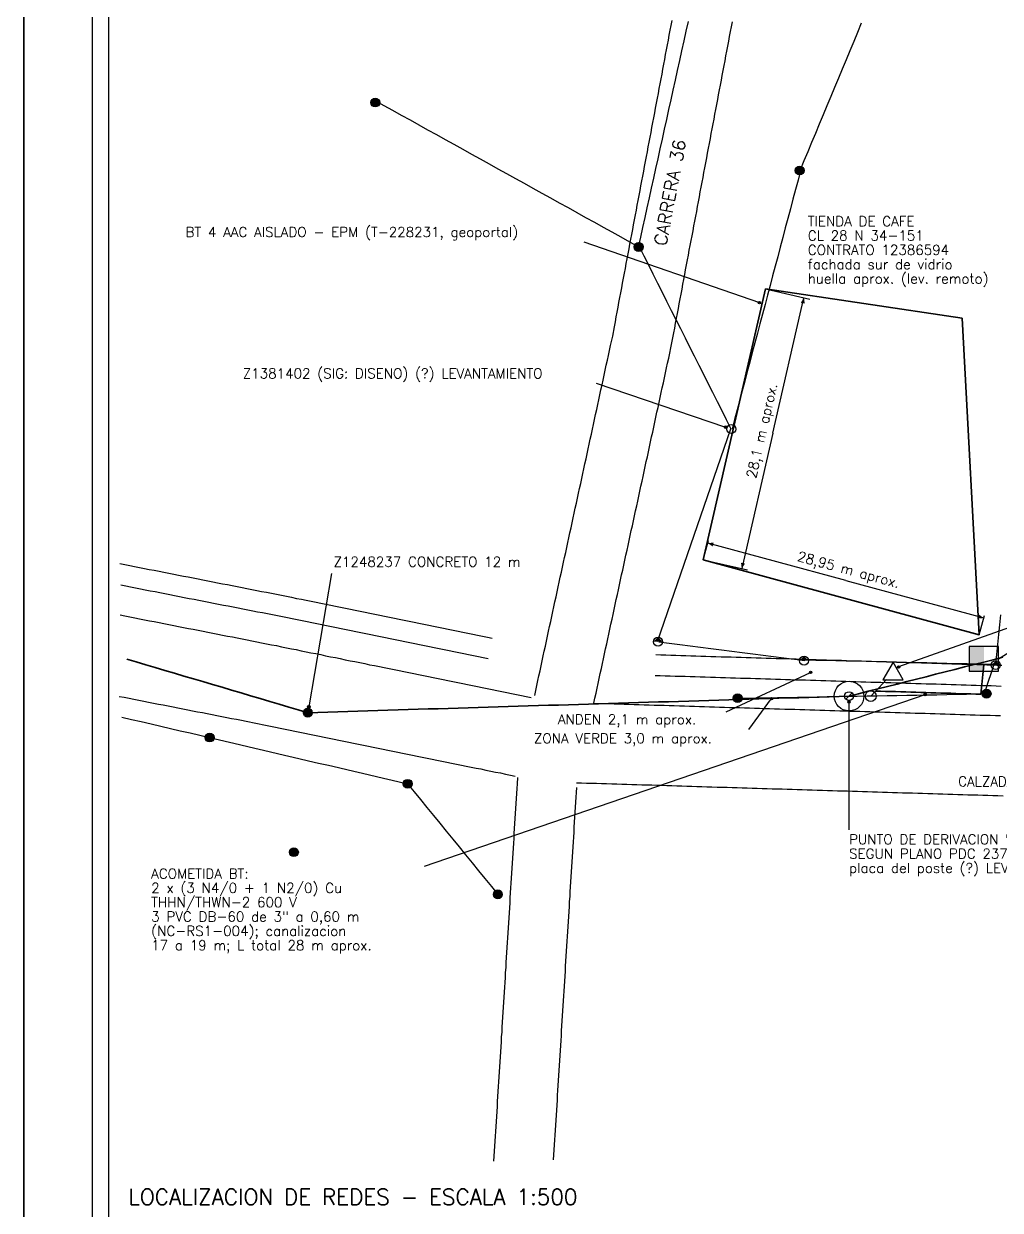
# Paper-space layout 'PLANO 01 DE 01' of a CAD drawing. Header units: millimetres. Extents: x 8 to 1180, y 4 to 828.
# Drawn here: x 7.8 to 205.6, y 424.4 to 664.6 of the extents above; entities that cross this region are included whole.
import ezdxf
from ezdxf.enums import TextEntityAlignment as Align

# ---------------------------------------------------------------- set-up
doc = ezdxf.new("R2010")
doc.units = ezdxf.units.MM
for name, pattern in [('BT', [6, 4, -1, 0, -1]), ('CUBIERTO', [9, 6, -1, 0, -1, 0, -1]), ('TRAZOS', [4, 2.5, -1.5])]:
    doc.linetypes.add(name, pattern=pattern)
doc.styles.add('E2', font='romans.shx')

psp = doc.layouts.new('PLANO 01 DE 01')

# ---------------------------------------------------------------- hatches: boundary and pattern name
h = psp.add_hatch(color=7)
edge = h.paths.add_edge_path()
edge.add_arc((78.99, 648.66), 0.9, 0, 360)
h = psp.add_hatch(color=7)
edge = h.paths.add_edge_path()
edge.add_arc((164.94, 634.9), 0.9, 0, 360)
h = psp.add_hatch(color=7)
edge = h.paths.add_edge_path()
edge.add_arc((132.33, 619.42), 0.9, 0, 360)
h = psp.add_hatch(color=8)
edge = h.paths.add_edge_path()
edge.add_arc((156.79, 608.15), 0.25, 0, 360)
for color, points in [(7, [(165.81, 609.14), (165.16, 608.13), (165.96, 607.95)]), (7, [(146.33, 559.46), (147.31, 558.77), (147.52, 559.57)]), (7, [(153.21, 554.29), (153.86, 555.3), (153.06, 555.48)]), (7, [(202.21, 544.3), (201.23, 544.99), (201.01, 544.19)]), (7, [(135.35, 539.49), (137.15, 539.49), (136.25, 540.39)]), (5, [(199.23, 533.54), (202.23, 533.54), (202.23, 538.54), (199.23, 538.54)]), (7, [(164.92, 535.67), (166.72, 535.67), (165.82, 536.57)]), (7, [(203.73, 534.76), (205.53, 534.76), (204.63, 535.66)])]:
    psp.add_hatch(color=color).paths.add_polyline_path(points)
h = psp.add_hatch(color=8)
edge = h.paths.add_edge_path()
edge.add_arc((149.94, 582.93), 0.25, 0, 360)
h = psp.add_hatch(color=8)
edge = h.paths.add_edge_path()
edge.add_arc((167.15, 533.28), 0.25, 0, 360)
h = psp.add_hatch(color=8)
edge = h.paths.add_edge_path()
edge.add_arc((184.97, 534.38), 0.25, 0, 360)
h = psp.add_hatch(color=7)
edge = h.paths.add_edge_path()
edge.add_arc((152.39, 528.07), 0.9, 0, 360)
h = psp.add_hatch(color=8)
edge = h.paths.add_edge_path()
edge.add_arc((190.35, 528.78), 0.25, 0, 360)
h = psp.add_hatch(color=7)
edge = h.paths.add_edge_path()
edge.add_arc((202.78, 528.97), 0.9, 0, 360)
h = psp.add_hatch(color=8)
edge = h.paths.add_edge_path()
edge.add_arc((65.54, 526.32), 0.25, 0, 360)
h = psp.add_hatch(color=8)
edge = h.paths.add_edge_path()
edge.add_arc((159.25, 527.97), 0.25, 0, 360)
h = psp.add_hatch(color=1)
edge = h.paths.add_edge_path()
edge.add_arc((174.94, 527.28), 0.25, 0, 360)
h = psp.add_hatch(color=7)
edge = h.paths.add_edge_path()
edge.add_arc((65.33, 525.13), 0.9, 0, 360)
h = psp.add_hatch(color=7)
edge = h.paths.add_edge_path()
edge.add_arc((45.45, 520.1), 0.9, 0, 360)
h = psp.add_hatch(color=7)
edge = h.paths.add_edge_path()
edge.add_arc((85.55, 510.73), 0.9, 0, 360)
h = psp.add_hatch(color=7)
edge = h.paths.add_edge_path()
edge.add_arc((62.52, 496.88), 0.9, 0, 360)
h = psp.add_hatch(color=7)
edge = h.paths.add_edge_path()
edge.add_arc((103.82, 488.34), 0.9, 0, 360)

# ---------------------------------------------------------------- linework, layer by layer
at = {"color": 7}
for points in [[(7.81, 827.52), (7.81, 12.77), (7.81, 827.52), (1179.62, 827.52), (1179.62, 12.77), (7.81, 12.77)], [(158.01, 610.93), (166.98, 608.87)], [(159.51, 581.72), (165.81, 609.14)], [(159.51, 581.72), (153.21, 554.29)], [(145.41, 556.09), (146.47, 559.97)], [(174.27, 551.88), (146.33, 559.46)], [(145.41, 556.09), (154.38, 554.03)], [(174.27, 551.88), (202.21, 544.3)], [(201.29, 540.92), (202.34, 544.8)], [(174.3, 527.84), (175.58, 529.12)]]:
    psp.add_lwpolyline(points, dxfattribs=at)
for points in [[(21.72, 816.19), (1165.71, 816.19), (1165.71, 26.66), (21.72, 26.66)], [(25, 418), (392, 418), (392, 812), (25, 812)]]:
    psp.add_lwpolyline(points, close=True, dxfattribs=at)
at = {"color": 8}
for points in [[(111.28, 528.63), (111.49, 529.63), (111.71, 530.63), (111.93, 531.63), (112.14, 532.62), (112.36, 533.62), (112.58, 534.62), (112.79, 535.62), (113.01, 536.62), (113.23, 537.61), (113.44, 538.61), (113.66, 539.61), (113.87, 540.61), (114.09, 541.6), (114.31, 542.6), (114.52, 543.6), (114.74, 544.6), (114.96, 545.59), (115.17, 546.59), (115.39, 547.59), (115.61, 548.59), (115.82, 549.58), (116.04, 550.58), (116.26, 551.58), (116.47, 552.58), (116.69, 553.58), (116.91, 554.57), (117.12, 555.57), (117.34, 556.57), (117.56, 557.57), (117.77, 558.56), (117.99, 559.56), (118.21, 560.56), (118.42, 561.56), (118.64, 562.55), (118.85, 563.55), (119.07, 564.55), (119.29, 565.55), (119.5, 566.54), (119.72, 567.54), (119.94, 568.54), (120.15, 569.54), (120.37, 570.54), (120.59, 571.53), (120.8, 572.53), (121.02, 573.53), (121.24, 574.53), (121.45, 575.52), (121.67, 576.52), (121.89, 577.52), (122.1, 578.52), (122.32, 579.51), (122.54, 580.51), (122.75, 581.51), (122.97, 582.51), (123.19, 583.5), (123.4, 584.5), (123.62, 585.5), (123.83, 586.5), (124.05, 587.5), (124.27, 588.49), (124.48, 589.49), (124.7, 590.49), (124.92, 591.49), (125.13, 592.48), (125.35, 593.48), (125.57, 594.48), (125.78, 595.48), (126, 596.47), (126.22, 597.47), (126.43, 598.47), (126.65, 599.47), (127.07, 601.38), (127.42, 603.27), (127.61, 604.25), (127.79, 605.24), (127.98, 606.22), (128.16, 607.2), (128.35, 608.19), (128.53, 609.17), (128.72, 610.15), (128.9, 611.14), (129.09, 612.12), (129.27, 613.11), (129.46, 614.09), (129.65, 615.07), (129.83, 616.06), (130.02, 617.04), (130.2, 618.03), (130.39, 619.01), (130.57, 619.99), (130.76, 620.98), (130.94, 621.96), (131.13, 622.94), (131.31, 623.93), (131.5, 624.91), (131.68, 625.9), (131.87, 626.88), (132.06, 627.86), (132.24, 628.85), (132.43, 629.83), (132.61, 630.82), (132.8, 631.8), (132.98, 632.78), (133.17, 633.77), (133.35, 634.75), (133.54, 635.73), (133.72, 636.72), (133.91, 637.7), (134.1, 638.69), (134.28, 639.67), (134.47, 640.65), (134.65, 641.64), (134.84, 642.62), (135.02, 643.61), (135.21, 644.59), (135.39, 645.57), (135.58, 646.56), (135.76, 647.54), (135.95, 648.52), (136.13, 649.51), (136.32, 650.49), (136.51, 651.48), (136.69, 652.46), (136.88, 653.44), (137.06, 654.43), (137.25, 655.41), (137.43, 656.4), (137.62, 657.38), (137.8, 658.36), (137.99, 659.35), (138.17, 660.33), (138.36, 661.31), (138.54, 662.3), (138.73, 663.28), (138.92, 664.27), (139.1, 665.25)], [(123.26, 527.08), (123.48, 528.07), (123.7, 529.07), (123.91, 530.07), (124.13, 531.07), (124.35, 532.07), (124.56, 533.06), (124.78, 534.06), (125, 535.06), (125.21, 536.06), (125.43, 537.05), (125.65, 538.05), (125.86, 539.05), (126.08, 540.05), (126.3, 541.04), (126.51, 542.04), (126.73, 543.04), (126.95, 544.04), (127.16, 545.03), (127.38, 546.03), (127.59, 547.03), (127.81, 548.03), (128.03, 549.03), (128.24, 550.02), (128.46, 551.02), (128.68, 552.02), (128.89, 553.02), (129.11, 554.01), (129.33, 555.01), (129.54, 556.01), (129.76, 557.01), (129.98, 558), (130.19, 559), (130.41, 560), (130.63, 561), (130.84, 561.99), (131.06, 562.99), (131.28, 563.99), (131.49, 564.99), (131.71, 565.99), (131.93, 566.98), (132.14, 567.98), (132.36, 568.98), (132.57, 569.98), (132.79, 570.97), (133.01, 571.97), (133.22, 572.97), (133.44, 573.97), (133.66, 574.96), (133.87, 575.96), (134.09, 576.96), (134.31, 577.96), (134.52, 578.95), (134.74, 579.95), (134.96, 580.95), (135.17, 581.95), (135.39, 582.94), (135.61, 583.94), (135.82, 584.94), (136.04, 585.94), (136.26, 586.94), (136.47, 587.93), (136.69, 588.93), (136.91, 589.93), (137.12, 590.93), (137.34, 591.92), (137.55, 592.92), (137.77, 593.92), (137.99, 594.92), (138.2, 595.91), (138.42, 596.91), (138.65, 597.95), (138.87, 598.99), (139.06, 600.01), (139.26, 601.04), (139.44, 602.02), (139.63, 603), (139.81, 603.99), (140, 604.97), (140.18, 605.96), (140.37, 606.94), (140.56, 607.92), (140.74, 608.91), (140.93, 609.89), (141.11, 610.88), (141.3, 611.86), (141.48, 612.84), (141.67, 613.83), (141.85, 614.81), (142.04, 615.79), (142.22, 616.78), (142.41, 617.76), (142.59, 618.75), (142.78, 619.73), (142.97, 620.71), (143.15, 621.7), (143.34, 622.68), (143.52, 623.67), (143.71, 624.65), (143.89, 625.63), (144.08, 626.62), (144.26, 627.6), (144.45, 628.58), (144.63, 629.57), (144.82, 630.55), (145.01, 631.54), (145.19, 632.52), (145.38, 633.5), (145.56, 634.49), (145.75, 635.47), (145.93, 636.46), (146.12, 637.44), (146.3, 638.42), (146.49, 639.41), (146.67, 640.39), (146.86, 641.37), (147.04, 642.36), (147.23, 643.34), (147.42, 644.33), (147.6, 645.31), (147.79, 646.29), (147.97, 647.28), (148.16, 648.26), (148.34, 649.25), (148.53, 650.23), (148.71, 651.21), (148.9, 652.2), (149.08, 653.18), (149.27, 654.16), (149.45, 655.15), (149.64, 656.13), (149.83, 657.12), (150.01, 658.1), (150.2, 659.08), (150.38, 660.07), (150.57, 661.05), (150.75, 662.04), (150.94, 663.02), (151.12, 664), (151.31, 664.99)], [(121.2, 620.44), (156.79, 608.15)], [(123.75, 591.82), (149.94, 582.93)], [(252.97, 558.48), (184.97, 534.38)], [(27.3, 555.31), (28.29, 555.12), (29.28, 554.92), (30.26, 554.73), (31.25, 554.54), (32.24, 554.34), (33.23, 554.15), (34.22, 553.95), (35.21, 553.76), (36.2, 553.57), (37.19, 553.37), (38.18, 553.18), (39.16, 552.99), (40.15, 552.79), (41.14, 552.6), (42.13, 552.4), (43.12, 552.21), (44.11, 552.02), (45.1, 551.82), (46.09, 551.63), (47.08, 551.44), (48.06, 551.24), (49.05, 551.05), (50.04, 550.85), (51.03, 550.66), (52.02, 550.47), (53.01, 550.27), (54, 550.08), (54.99, 549.89), (55.97, 549.69), (56.96, 549.5), (57.95, 549.31), (58.98, 549.1), (60, 548.9), (61.02, 548.7), (62.05, 548.49), (63.04, 548.28), (64.03, 548.08), (65.02, 547.88), (66.02, 547.68), (67.01, 547.48), (68, 547.27), (68.99, 547.07), (69.98, 546.87), (70.97, 546.67), (71.96, 546.47), (72.96, 546.26), (73.95, 546.06), (74.94, 545.86), (75.93, 545.66), (76.92, 545.45), (77.91, 545.25), (78.9, 545.05), (79.9, 544.85), (80.89, 544.65), (81.88, 544.44), (82.87, 544.24), (83.86, 544.04), (84.85, 543.84), (85.84, 543.64), (86.84, 543.43), (87.83, 543.23), (88.82, 543.03), (89.81, 542.83), (90.8, 542.63), (91.79, 542.42), (92.78, 542.22), (93.78, 542.02), (94.77, 541.82), (95.76, 541.61), (96.75, 541.41), (97.74, 541.21), (98.73, 541.01), (99.72, 540.81), (100.72, 540.6), (101.71, 540.4), (102.7, 540.2)], [(70.14, 553.29), (65.54, 526.32)], [(27.32, 544.91), (28.3, 544.72), (29.29, 544.53), (30.28, 544.33), (31.27, 544.14), (32.26, 543.94), (33.25, 543.75), (34.24, 543.56), (35.23, 543.36), (36.21, 543.17), (37.2, 542.98), (38.19, 542.78), (39.18, 542.59), (40.17, 542.39), (41.16, 542.2), (42.15, 542.01), (43.14, 541.81), (44.13, 541.62), (45.11, 541.43), (46.1, 541.23), (47.09, 541.04), (48.08, 540.85), (49.07, 540.65), (50.06, 540.46), (51.05, 540.26), (52.04, 540.07), (53.03, 539.88), (54.01, 539.68), (55, 539.49), (55.99, 539.3), (57, 539.1), (58, 538.9), (59.01, 538.7), (60.01, 538.49), (61, 538.29), (62, 538.09), (62.99, 537.89), (63.98, 537.68), (64.97, 537.48), (65.96, 537.28), (66.95, 537.08), (67.94, 536.88), (68.94, 536.67), (69.93, 536.47), (70.92, 536.27), (71.91, 536.07), (72.9, 535.86), (73.89, 535.66), (74.88, 535.46), (75.88, 535.26), (76.87, 535.06), (77.86, 534.85), (78.85, 534.65), (79.84, 534.45), (80.83, 534.25), (81.82, 534.05), (82.82, 533.84), (83.81, 533.64), (84.8, 533.44), (85.79, 533.24), (86.78, 533.03), (87.77, 532.83), (88.76, 532.63), (89.76, 532.43), (90.75, 532.23), (91.74, 532.02), (92.73, 531.82), (93.72, 531.62), (94.71, 531.42), (95.7, 531.22), (96.7, 531.01), (97.69, 530.81), (98.68, 530.61), (99.67, 530.41), (100.66, 530.21), (101.65, 530), (102.64, 529.8), (103.64, 529.6), (104.63, 529.4), (105.62, 529.19), (106.61, 528.99), (107.6, 528.79), (108.59, 528.59), (109.58, 528.39), (110.58, 528.18)], [(135.8, 536.88), (136.82, 536.84), (137.83, 536.81), (138.85, 536.78), (139.87, 536.75), (140.88, 536.72), (141.9, 536.69), (142.91, 536.66), (143.93, 536.63), (144.94, 536.6), (145.96, 536.56), (146.98, 536.53), (147.99, 536.5), (149.01, 536.47), (150.02, 536.44), (151.04, 536.41), (152.05, 536.38), (153.07, 536.35), (154.09, 536.32), (155.1, 536.29), (156.12, 536.25), (157.13, 536.22), (158.15, 536.19), (159.16, 536.16), (160.18, 536.13), (161.19, 536.1), (162.21, 536.07), (163.23, 536.04), (164.24, 536.01), (165.26, 535.97), (166.27, 535.94), (167.29, 535.91), (168.3, 535.88), (169.32, 535.85), (170.34, 535.82), (171.35, 535.79), (172.37, 535.76), (173.38, 535.73), (174.4, 535.69), (175.41, 535.66), (176.43, 535.63), (177.45, 535.6), (178.46, 535.57), (179.48, 535.54), (180.49, 535.51), (181.51, 535.48), (182.52, 535.45), (183.54, 535.42), (184.56, 535.38), (185.57, 535.35), (186.59, 535.32), (187.6, 535.29), (188.62, 535.26), (189.63, 535.23), (190.65, 535.2), (191.67, 535.17), (192.68, 535.14), (193.7, 535.1), (194.71, 535.07), (195.73, 535.04), (196.74, 535.01), (197.76, 534.98), (198.78, 534.95), (199.79, 534.92), (200.81, 534.89), (201.82, 534.86), (202.84, 534.82), (203.85, 534.79), (204.87, 534.76), (205.88, 534.73)], [(150.03, 525.33), (167.15, 533.28)], [(88.98, 494.04), (190.35, 528.78)], [(27.17, 528.43), (28.16, 528.24), (29.15, 528.05), (30.13, 527.85), (31.12, 527.66), (32.11, 527.47), (33.1, 527.27), (34.09, 527.08), (35.08, 526.88), (36.07, 526.69), (37.06, 526.5), (38.05, 526.3), (39.03, 526.11), (40.02, 525.92), (41.01, 525.72), (42, 525.53), (42.99, 525.33), (43.98, 525.14), (44.97, 524.95), (45.96, 524.75), (46.94, 524.56), (47.93, 524.37), (48.92, 524.17), (49.91, 523.98), (50.9, 523.79), (51.89, 523.59), (52.88, 523.4), (54.82, 523.02), (56.78, 522.62), (57.77, 522.42), (58.76, 522.21), (59.75, 522.01), (60.74, 521.81), (61.73, 521.61), (62.73, 521.41), (63.72, 521.2), (64.71, 521), (65.7, 520.8), (66.69, 520.6), (67.68, 520.4), (68.67, 520.19), (69.67, 519.99), (70.66, 519.79), (71.65, 519.59), (72.64, 519.38), (73.63, 519.18), (74.62, 518.98), (75.61, 518.78), (76.61, 518.58), (77.6, 518.37), (78.59, 518.17), (79.58, 517.97), (80.57, 517.77), (81.56, 517.57), (82.55, 517.36), (83.55, 517.16), (84.54, 516.96), (85.53, 516.76), (86.52, 516.56), (87.51, 516.35), (88.5, 516.15), (89.49, 515.95), (90.49, 515.75), (91.48, 515.54), (92.47, 515.34), (93.46, 515.14), (94.45, 514.94), (95.44, 514.74), (96.43, 514.53), (97.42, 514.33), (98.42, 514.13), (99.41, 513.93), (100.4, 513.73), (101.39, 513.52), (102.38, 513.32), (103.37, 513.12), (104.36, 512.92), (105.36, 512.71), (106.35, 512.51), (107.34, 512.31)], [(123.3, 527.05), (124.32, 527.02), (125.33, 526.99), (126.35, 526.96), (127.37, 526.93), (128.38, 526.9), (129.4, 526.87), (130.41, 526.84), (131.43, 526.8), (132.44, 526.77), (133.46, 526.74), (134.48, 526.71), (135.49, 526.68), (136.51, 526.65), (137.52, 526.62), (138.54, 526.59), (139.55, 526.56), (140.57, 526.53), (141.59, 526.49), (142.6, 526.46), (143.62, 526.43), (144.63, 526.4), (145.65, 526.37), (146.66, 526.34), (147.68, 526.31), (148.69, 526.28), (149.71, 526.25), (150.73, 526.21), (151.74, 526.18), (152.76, 526.15), (153.77, 526.12), (154.79, 526.09), (155.8, 526.06), (156.82, 526.03), (157.84, 526), (158.85, 525.97), (159.87, 525.93), (160.88, 525.9), (161.9, 525.87), (162.91, 525.84), (163.93, 525.81), (164.95, 525.78), (165.96, 525.75), (166.98, 525.72), (167.99, 525.69), (169.01, 525.66), (170.02, 525.62), (171.04, 525.59), (172.06, 525.56), (173.07, 525.53), (174.09, 525.5), (175.1, 525.47), (176.12, 525.44), (177.13, 525.41), (178.15, 525.38), (179.17, 525.34), (180.18, 525.31), (181.2, 525.28), (182.21, 525.25), (183.23, 525.22), (184.24, 525.19), (185.26, 525.16), (186.27, 525.13), (187.29, 525.1), (188.31, 525.06), (189.32, 525.03), (190.34, 525), (191.35, 524.97), (192.37, 524.94), (193.38, 524.91), (194.4, 524.88), (195.42, 524.85), (196.43, 524.82), (197.45, 524.78), (198.46, 524.75), (199.48, 524.72), (200.49, 524.69), (201.51, 524.66), (202.53, 524.63), (203.54, 524.6), (204.56, 524.57), (205.57, 524.54)], [(154.62, 521.72), (159.25, 527.97)], [(103.03, 434.34), (103.09, 435.34), (103.16, 436.35), (103.22, 437.35), (103.28, 438.36), (103.34, 439.36), (103.41, 440.37), (103.47, 441.38), (103.53, 442.38), (103.59, 443.39), (103.66, 444.39), (103.72, 445.4), (103.78, 446.4), (103.84, 447.41), (103.91, 448.41), (103.97, 449.42), (104.03, 450.42), (104.09, 451.43), (104.16, 452.44), (104.22, 453.44), (104.28, 454.45), (104.34, 455.45), (104.41, 456.46), (104.47, 457.46), (104.53, 458.47), (104.59, 459.47), (104.66, 460.48), (104.72, 461.49), (104.78, 462.49), (104.84, 463.5), (104.91, 464.5), (104.97, 465.51), (105.03, 466.51), (105.09, 467.52), (105.16, 468.52), (105.22, 469.53), (105.28, 470.53), (105.34, 471.54), (105.4, 472.55), (105.47, 473.55), (105.53, 474.56), (105.59, 475.56), (105.65, 476.57), (105.72, 477.57), (105.78, 478.58), (105.84, 479.58), (105.9, 480.59), (105.97, 481.6), (106.03, 482.6), (106.09, 483.61), (106.15, 484.61), (106.22, 485.62), (106.28, 486.62), (106.34, 487.63), (106.4, 488.63), (106.47, 489.64), (106.53, 490.64), (106.59, 491.65), (106.65, 492.66), (106.72, 493.66), (106.78, 494.67), (106.84, 495.67), (106.9, 496.68), (106.97, 497.68), (107.03, 498.69), (107.09, 499.69), (107.15, 500.7), (107.22, 501.7), (107.28, 502.71), (107.34, 503.72), (107.4, 504.72), (107.47, 505.73), (107.53, 506.73), (107.59, 507.74), (107.65, 508.74), (107.72, 509.75), (107.78, 510.75), (107.86, 511.99)], [(115.12, 434.6), (115.18, 435.6), (115.24, 436.61), (115.3, 437.61), (115.37, 438.62), (115.43, 439.62), (115.49, 440.63), (115.55, 441.63), (115.62, 442.64), (115.68, 443.65), (115.74, 444.65), (115.8, 445.66), (115.87, 446.66), (115.93, 447.67), (115.99, 448.67), (116.05, 449.68), (116.12, 450.68), (116.18, 451.69), (116.24, 452.69), (116.3, 453.7), (116.37, 454.71), (116.43, 455.71), (116.49, 456.72), (116.55, 457.72), (116.62, 458.73), (116.68, 459.73), (116.74, 460.74), (116.8, 461.74), (116.86, 462.75), (116.93, 463.76), (116.99, 464.76), (117.05, 465.77), (117.11, 466.77), (117.18, 467.78), (117.24, 468.78), (117.3, 469.79), (117.36, 470.79), (117.43, 471.8), (117.49, 472.8), (117.55, 473.81), (117.61, 474.82), (117.68, 475.82), (117.74, 476.83), (117.8, 477.83), (117.86, 478.84), (117.93, 479.84), (117.99, 480.85), (118.05, 481.85), (118.11, 482.86), (118.18, 483.86), (118.24, 484.87), (118.3, 485.88), (118.36, 486.88), (118.43, 487.89), (118.49, 488.89), (118.55, 489.9), (118.61, 490.9), (118.68, 491.91), (118.74, 492.91), (118.8, 493.92), (118.86, 494.93), (118.93, 495.93), (118.99, 496.94), (119.05, 497.94), (119.11, 498.95), (119.18, 499.95), (119.24, 500.96), (119.3, 501.96), (119.36, 502.97), (119.43, 503.97), (119.49, 504.98), (119.55, 505.99), (119.61, 506.99), (119.68, 508), (119.74, 509), (119.8, 510.01)], [(119.76, 510.95), (120.78, 510.92), (121.79, 510.89), (122.81, 510.86), (123.82, 510.83), (124.84, 510.8), (125.85, 510.77), (126.87, 510.74), (127.89, 510.71), (128.9, 510.67), (129.92, 510.64), (130.93, 510.61), (131.95, 510.58), (132.96, 510.55), (133.98, 510.52), (135, 510.49), (136.01, 510.46), (137.03, 510.43), (138.04, 510.39), (139.06, 510.36), (140.07, 510.33), (141.09, 510.3), (142.11, 510.27), (143.12, 510.24), (144.14, 510.21), (145.15, 510.18), (146.17, 510.15), (147.18, 510.12), (148.2, 510.08), (149.22, 510.05), (150.23, 510.02), (151.25, 509.99), (152.26, 509.96), (153.28, 509.93), (154.29, 509.9), (155.31, 509.87), (156.32, 509.84), (157.34, 509.8), (158.36, 509.77), (159.37, 509.74), (160.39, 509.71), (161.4, 509.68), (162.42, 509.65), (163.43, 509.62), (164.45, 509.59), (165.47, 509.56), (166.48, 509.52), (167.5, 509.49), (168.51, 509.46), (169.53, 509.43), (170.54, 509.4), (171.56, 509.37), (172.58, 509.34), (173.59, 509.31), (174.61, 509.28), (175.62, 509.25), (176.64, 509.21), (177.65, 509.18), (178.67, 509.15), (179.69, 509.12), (180.7, 509.09), (181.72, 509.06), (182.73, 509.03), (183.75, 509), (184.76, 508.97), (185.78, 508.93), (186.8, 508.9), (187.81, 508.87), (188.83, 508.84), (189.84, 508.81), (190.86, 508.78), (191.87, 508.75), (192.89, 508.72), (193.91, 508.69), (194.92, 508.65), (195.94, 508.62), (196.95, 508.59), (197.97, 508.56), (198.98, 508.53), (200, 508.5), (201.01, 508.47), (202.03, 508.44), (203.05, 508.41), (204.06, 508.38), (205.08, 508.34), (206.15, 508.31)]]:
    psp.add_lwpolyline(points, dxfattribs=at)
at = {"color": 3, "linetype": 'BT'}
for points in [[(132.33, 619.42), (132.77, 621.41), (133.21, 623.39), (133.64, 625.38), (134.08, 627.36), (134.52, 629.35), (134.96, 631.33), (135.4, 633.32), (135.83, 635.31), (136.27, 637.29), (136.71, 639.28), (137.15, 641.26), (137.59, 643.25), (138.03, 645.23), (138.46, 647.22), (138.9, 649.2), (139.34, 651.19), (139.78, 653.18), (140.22, 655.16), (140.65, 657.15), (141.09, 659.13), (141.53, 661.12), (141.97, 663.1), (142.41, 665.09)], [(177.42, 664.72), (176.64, 662.86), (175.87, 661), (175.09, 659.14), (174.32, 657.29), (173.55, 655.43), (172.77, 653.57), (172, 651.71), (171.22, 649.85), (170.45, 647.99), (169.67, 646.14), (168.9, 644.28), (168.13, 642.42), (167.35, 640.56), (166.58, 638.7), (165.8, 636.85), (165.03, 634.99)], [(132.33, 619.42), (130.55, 620.41), (128.77, 621.39), (127, 622.38), (125.22, 623.36), (123.44, 624.35), (121.66, 625.34), (119.88, 626.32), (118.11, 627.31), (116.33, 628.29), (114.55, 629.28), (112.77, 630.27), (110.99, 631.25), (109.22, 632.24), (107.44, 633.23), (105.66, 634.21), (103.88, 635.2), (102.1, 636.18), (100.33, 637.17), (98.55, 638.16), (96.77, 639.14), (94.99, 640.13), (93.21, 641.11), (91.44, 642.1), (89.66, 643.09), (87.88, 644.07), (86.1, 645.06), (84.32, 646.04), (82.55, 647.03), (80.77, 648.02), (78.99, 649)], [(165.11, 634.9), (164.6, 632.96), (164.09, 631.02), (163.57, 629.09), (163.06, 627.15), (162.55, 625.21), (162.03, 623.27), (161.52, 621.33), (161, 619.39), (160.49, 617.45), (159.98, 615.51), (159.46, 613.57), (158.95, 611.63), (158.44, 609.69), (157.92, 607.76), (157.41, 605.82), (156.9, 603.88), (156.38, 601.94), (155.87, 600), (155.35, 598.06), (154.84, 596.12), (154.33, 594.18), (153.81, 592.24), (153.3, 590.3), (152.79, 588.37), (152.27, 586.43), (151.76, 584.49), (151.25, 582.55)], [(151.08, 582.55), (150.15, 584.39), (149.22, 586.24), (148.29, 588.08), (147.36, 589.92), (146.43, 591.77), (145.5, 593.61), (144.57, 595.45), (143.65, 597.3), (142.72, 599.14), (141.79, 600.98), (140.86, 602.83), (139.93, 604.67), (139, 606.51), (138.07, 608.36), (137.14, 610.2), (136.22, 612.05), (135.29, 613.89), (134.36, 615.73), (133.43, 617.58), (132.5, 619.42)], [(150.91, 582.55), (150.23, 580.59), (149.56, 578.63), (148.88, 576.68), (148.21, 574.72), (147.54, 572.76), (146.86, 570.8), (146.19, 568.85), (145.52, 566.89), (144.84, 564.93), (144.17, 562.98), (143.5, 561.02), (142.82, 559.06), (142.15, 557.1), (141.47, 555.15), (140.8, 553.19), (140.13, 551.23), (139.45, 549.27), (138.78, 547.32), (138.11, 545.36), (137.43, 543.4), (136.76, 541.44), (136.08, 539.49)], [(204.63, 534.93), (204.84, 536.93), (205.04, 538.93), (205.25, 540.94), (205.45, 542.94), (205.66, 544.94)], [(136.42, 539.49), (138.54, 539.21), (140.65, 538.94), (142.76, 538.67), (144.87, 538.4), (146.98, 538.12), (149.09, 537.85), (151.21, 537.58), (153.32, 537.3), (155.43, 537.03), (157.54, 536.76), (159.65, 536.49), (161.76, 536.21), (163.88, 535.94), (165.99, 535.67)], [(166.16, 535.84), (168.2, 535.79), (170.24, 535.74), (172.29, 535.69), (174.33, 535.65), (176.37, 535.6), (178.42, 535.55), (180.46, 535.5), (182.5, 535.46), (184.54, 535.41), (186.59, 535.36), (188.63, 535.31), (190.67, 535.26), (192.72, 535.22), (194.76, 535.17), (196.8, 535.12), (198.85, 535.07), (200.89, 535.03), (202.93, 534.98), (204.97, 534.93)], [(204.29, 535.1), (203.68, 533.17), (203.06, 531.24), (202.44, 529.31)], [(202.78, 528.89), (200.76, 528.85), (198.75, 528.81), (196.73, 528.78), (194.72, 528.74), (192.7, 528.7), (190.68, 528.67), (188.67, 528.63), (186.65, 528.6), (184.64, 528.56), (182.62, 528.52), (180.61, 528.49), (178.59, 528.45), (176.57, 528.42), (174.56, 528.38), (172.54, 528.34), (170.53, 528.31), (168.51, 528.27), (166.5, 528.23), (164.48, 528.2), (162.46, 528.16), (160.45, 528.13), (158.43, 528.09), (156.42, 528.05), (154.4, 528.02), (152.39, 527.98)], [(27.67, 524.24), (29.64, 523.78), (31.62, 523.32), (33.59, 522.86), (35.57, 522.4), (37.55, 521.94), (39.52, 521.48), (41.5, 521.02), (43.47, 520.56), (45.45, 520.1)], [(45.45, 520.1), (47.46, 519.63), (49.46, 519.16), (51.47, 518.69), (53.47, 518.22), (55.48, 517.76), (57.48, 517.29), (59.49, 516.82), (61.49, 516.35), (63.5, 515.88), (65.5, 515.41), (67.51, 514.94), (69.51, 514.48), (71.52, 514.01), (73.52, 513.54), (75.53, 513.07), (77.53, 512.6), (79.54, 512.13), (81.54, 511.67), (83.55, 511.2), (85.55, 510.73)], [(85.55, 510.73), (86.86, 509.13), (88.16, 507.53), (89.47, 505.93), (90.77, 504.33), (92.08, 502.73), (93.38, 501.13), (94.69, 499.54), (95.99, 497.94), (97.3, 496.34), (98.6, 494.74), (99.91, 493.14), (101.21, 491.54), (102.52, 489.94), (103.82, 488.34)]]:
    psp.add_lwpolyline(points, dxfattribs=at)
at = {"color": 7, "lineweight": 35}
psp.add_lwpolyline([(158.01, 610.93), (197.83, 604.98), (201.29, 540.92), (145.41, 556.09)], close=True, dxfattribs=at)
at = {"color": 8, "linetype": 'TRAZOS'}
for points in [[(27.48, 550.99), (28.47, 550.8), (29.46, 550.61), (30.45, 550.41), (31.44, 550.22), (32.42, 550.03), (33.41, 549.83), (34.4, 549.64), (35.39, 549.44), (36.38, 549.25), (37.37, 549.06), (38.36, 548.86), (39.35, 548.67), (40.33, 548.48), (41.32, 548.28), (42.31, 548.09), (43.3, 547.9), (44.29, 547.7), (45.28, 547.51), (46.27, 547.31), (47.26, 547.12), (48.25, 546.93), (49.23, 546.73), (50.22, 546.54), (51.21, 546.35), (52.2, 546.15), (53.19, 545.96), (54.18, 545.76), (55.17, 545.57), (56.16, 545.38), (57.14, 545.18), (58.16, 544.98), (59.18, 544.79), (60.19, 544.58), (61.21, 544.37), (62.2, 544.17), (63.19, 543.97), (64.19, 543.76), (65.18, 543.56), (66.17, 543.36), (67.16, 543.16), (68.15, 542.96), (69.14, 542.75), (70.13, 542.55), (71.13, 542.35), (72.12, 542.15), (73.11, 541.95), (74.1, 541.74), (75.09, 541.54), (76.08, 541.34), (77.07, 541.14), (78.07, 540.94), (79.06, 540.73), (80.05, 540.53), (81.04, 540.33), (82.03, 540.13), (83.02, 539.92), (84.01, 539.72), (85.01, 539.52), (86, 539.32), (86.99, 539.12), (87.98, 538.91), (88.97, 538.71), (89.96, 538.51), (90.95, 538.31), (91.95, 538.11), (92.94, 537.9), (93.93, 537.7), (94.92, 537.5), (95.91, 537.3), (96.9, 537.09), (97.89, 536.89), (98.89, 536.69), (99.88, 536.49), (100.87, 536.29), (101.86, 536.08)], [(135.67, 532.68), (136.69, 532.65), (137.71, 532.62), (138.72, 532.58), (139.74, 532.55), (140.75, 532.52), (141.77, 532.49), (142.78, 532.46), (143.8, 532.43), (144.82, 532.4), (145.83, 532.37), (146.85, 532.34), (147.86, 532.3), (148.88, 532.27), (149.89, 532.24), (150.91, 532.21), (151.93, 532.18), (152.94, 532.15), (153.96, 532.12), (154.97, 532.09), (155.99, 532.06), (157, 532.03), (158.02, 531.99), (159.04, 531.96), (160.05, 531.93), (161.07, 531.9), (162.08, 531.87), (163.1, 531.84), (164.11, 531.81), (165.13, 531.78), (166.14, 531.75), (167.16, 531.71), (168.18, 531.68), (169.19, 531.65), (170.21, 531.62), (171.22, 531.59), (172.24, 531.56), (173.25, 531.53), (174.27, 531.5), (175.29, 531.47), (176.3, 531.43), (177.32, 531.4), (178.33, 531.37), (179.35, 531.34), (180.36, 531.31), (181.38, 531.28), (182.4, 531.25), (183.41, 531.22), (184.43, 531.19), (185.44, 531.16), (186.46, 531.12), (187.47, 531.09), (188.49, 531.06), (189.51, 531.03), (190.52, 531), (191.54, 530.97), (192.55, 530.94), (193.57, 530.91), (194.58, 530.88), (195.6, 530.84), (196.62, 530.81), (197.63, 530.78), (198.65, 530.75), (199.66, 530.72), (200.68, 530.69), (201.69, 530.66), (202.71, 530.63), (203.73, 530.6), (204.74, 530.56), (205.76, 530.53)]]:
    psp.add_lwpolyline(points, dxfattribs=at)
at = {"color": 5}
for points in [[(199.23, 533.54), (205.23, 533.54), (205.23, 538.54), (199.23, 538.54)], [(183.84, 535.38), (181.75, 531.78), (185.92, 531.78)]]:
    psp.add_lwpolyline(points, close=True, dxfattribs=at)
at = {"color": 6, "linetype": 'TRAZOS'}
psp.add_lwpolyline([(205.23, 536.04), (211.53, 540.04)], dxfattribs=at)
at = {"color": 1, "linetype": 'CUBIERTO', "lineweight": 35}
for points in [[(28.67, 535.97), (30.6, 535.4), (32.53, 534.83), (34.46, 534.26), (36.39, 533.69), (38.32, 533.12), (40.25, 532.55), (42.18, 531.98), (44.11, 531.41), (46.04, 530.84), (47.97, 530.27), (49.9, 529.7), (51.83, 529.12), (53.76, 528.55), (55.69, 527.98), (57.62, 527.41), (59.55, 526.84), (61.48, 526.27), (63.4, 525.7), (65.33, 525.13)], [(174.94, 528.48), (176.88, 528.97), (178.83, 529.46), (180.78, 529.95), (182.73, 530.44), (184.67, 530.93), (186.62, 531.43), (188.57, 531.92), (190.52, 532.41), (192.47, 532.9), (194.41, 533.39), (196.36, 533.88), (198.31, 534.38), (200.26, 534.87), (202.2, 535.36), (204.15, 535.85), (206.1, 536.34)], [(65.33, 525.13), (67.36, 525.19), (69.39, 525.26), (71.42, 525.32), (73.45, 525.38), (75.48, 525.44), (77.51, 525.5), (79.54, 525.57), (81.57, 525.63), (83.6, 525.69), (85.63, 525.75), (87.66, 525.81), (89.69, 525.88), (91.72, 525.94), (93.75, 526), (95.78, 526.06), (97.81, 526.12), (99.84, 526.19), (101.87, 526.25), (103.9, 526.31), (105.93, 526.37), (107.96, 526.43), (109.99, 526.5), (112.02, 526.56), (114.05, 526.62), (116.08, 526.68), (118.11, 526.74), (120.13, 526.8), (122.16, 526.87), (124.19, 526.93), (126.22, 526.99), (128.25, 527.05), (130.28, 527.11), (132.31, 527.18), (134.34, 527.24), (136.37, 527.3), (138.4, 527.36), (140.43, 527.42), (142.46, 527.49), (144.49, 527.55), (146.52, 527.61), (148.55, 527.67), (150.58, 527.73), (152.61, 527.8), (154.64, 527.86), (156.67, 527.92), (158.7, 527.98), (160.73, 528.04), (162.76, 528.11), (164.79, 528.17), (166.82, 528.23), (168.85, 528.29), (170.88, 528.35), (172.91, 528.42), (174.94, 528.48)]]:
    psp.add_lwpolyline(points, dxfattribs=at)
at = {"color": 5, "linetype": 'TRAZOS', "lineweight": 35}
psp.add_lwpolyline([(179.34, 528.48), (180.31, 529.51), (181.33, 529.48), (182.34, 529.45), (183.36, 529.42), (184.37, 529.39), (185.39, 529.36), (186.4, 529.32), (187.42, 529.29), (188.43, 529.26), (189.45, 529.23), (190.47, 529.2), (191.48, 529.17), (192.5, 529.14), (193.51, 529.11), (194.53, 529.08), (195.54, 529.05), (196.56, 529.01), (197.58, 528.98), (198.59, 528.95), (199.61, 528.92), (200.62, 528.89), (201.64, 528.86), (201.84, 530.85), (202.03, 532.85), (202.23, 534.84)], dxfattribs=at)
at = {"color": 5}
psp.add_lwpolyline([(180.14, 529.28), (182.54, 531.88)], dxfattribs=at)
at = {"color": 1}
psp.add_lwpolyline([(174.94, 501.38), (174.94, 527.28)], dxfattribs=at)
at = {"color": 7}
for centre in [(78.99, 648.66), (164.94, 634.9), (132.33, 619.42), (136.25, 539.49), (165.82, 535.67), (204.63, 534.76), (152.39, 528.07), (174.94, 528.48), (202.78, 528.97), (65.33, 525.13), (45.45, 520.1), (85.55, 510.73), (62.52, 496.88), (103.82, 488.34)]:
    psp.add_circle(centre, 0.9, dxfattribs=at)
at = {"color": 8}
for centre in [(156.79, 608.15), (149.94, 582.93), (167.15, 533.28), (184.97, 534.38), (190.35, 528.78), (65.54, 526.32), (159.25, 527.97)]:
    psp.add_circle(centre, 0.25, dxfattribs=at)
at = {"color": 6}
psp.add_circle((151.08, 582.55), 0.9, dxfattribs=at)
at = {"color": 1}
for centre, radius in [((174.94, 528.48), 3), ((174.94, 527.28), 0.25)]:
    psp.add_circle(centre, radius, dxfattribs=at)
at = {"color": 5}
psp.add_circle((179.34, 528.48), 1.1, dxfattribs=at)

# ---------------------------------------------------------------- texts
at = {"color": 7, "style": 'E2'}
psp.add_text('CARRERA 36', height=2.6, rotation=79.3282, dxfattribs=at).set_placement((138.67, 630.44), align=Align.MIDDLE_CENTER)
for s, height, p in [('TIENDA DE CAFE', 2, (166.58, 623.62)), ('CL 28 N 34-151', 2, (166.58, 620.72)), ('CONTRATO 12386594', 2, (166.58, 617.82)), ('fachada sur de vidrio', 2, (166.58, 614.92)), ('huella aprox. (lev. remoto)', 2, (166.58, 612.02)), ('Z1248237 CONCRETO 12 m', 2, (70.54, 554.68)), ('LOCALIZACION DE REDES - ESCALA 1:500', 3.2, (29, 425.5))]:
    psp.add_text(s, height=height, dxfattribs=at).set_placement(p)
at = {"color": 3, "style": 'E2'}
psp.add_text('BT 4 AAC AISLADO - EPM (T-228231, geoportal)', height=2, dxfattribs=at).set_placement((40.58, 621.44))
at = {"color": 6, "style": 'E2'}
psp.add_text('Z1381402 (SIG: DISENO) (?) LEVANTAMIENTO', height=2, dxfattribs=at).set_placement((52.17, 592.81))
at = {"color": 7, "style": 'E2'}
for s, rotation, p in [('28,1 m aprox.', 77.0581, (158.24, 582.01)), ('28,95 m aprox.', -15.1869, (174.61, 553.13))]:
    psp.add_text(s, height=2, rotation=rotation, dxfattribs=at).set_placement(p, align=Align.CENTER)
at = {"color": 8, "style": 'E2'}
for s, p in [('ANDEN 2,1 m aprox.', (115.97, 522.78)), ('ZONA VERDE 3,0 m aprox.', (111.12, 518.93))]:
    psp.add_text(s, height=2, dxfattribs=at).set_placement(p)
psp.add_text('CALZADA 8,1 m aprox.', height=2, rotation=-0.2372, dxfattribs=at).set_placement((212.36, 511.16), align=Align.MIDDLE_CENTER)
at = {"color": 1, "style": 'E2'}
for s, p in [('PUNTO DE DERIVACION "A" - POSTE PRIMARIO EXISTENTE Z1248245 (PRFV 12 m, EPM)', (174.94, 498.48)), ('SEGUN PLANO PDC 23707785 - CTO 205-14 - 1/0 ACSR CUBIERTO 13,2 kV', (174.94, 495.58)), ('placa del poste (?) LEVANTAMIENTO', (174.94, 492.68))]:
    psp.add_text(s, height=2, dxfattribs=at).set_placement(p)
at = {"color": 5, "style": 'E2'}
for s, p in [('ACOMETIDA BT:', (33.62, 491.55)), ('2 x (3 N4/0 + 1 N2/0) Cu', (33.62, 488.65)), ('THHN/THWN-2 600 V', (33.62, 485.75)), ('3 PVC DB-60 de 3" a 0,60 m', (33.62, 482.85)), ('(NC-RS1-004); canalizacion', (33.62, 479.95)), ('17 a 19 m; L total 28 m aprox.', (33.62, 477.05))]:
    psp.add_text(s, height=2, dxfattribs=at).set_placement(p)

doc.saveas('drawing.dxf')
